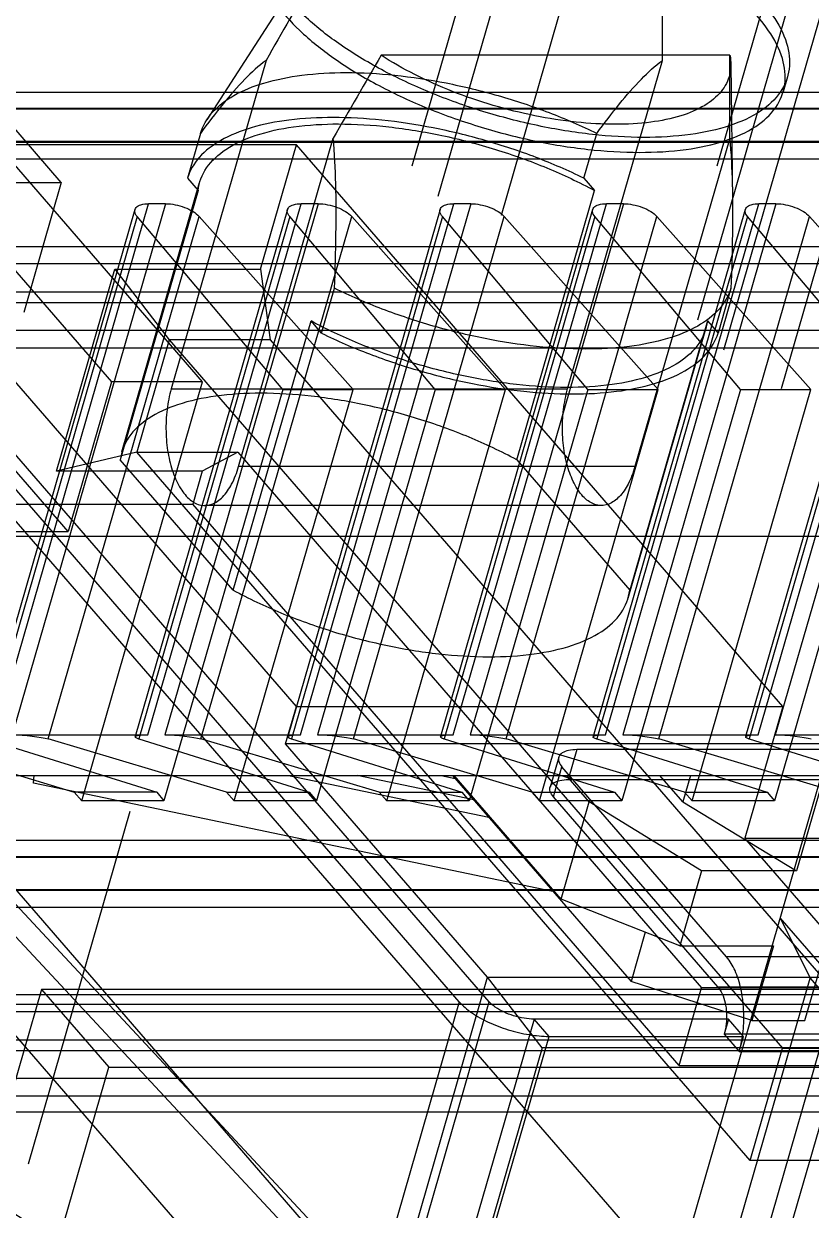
# Model space of a CAD drawing. Header units: millimetres. Extents: x -1 to 407, y -1 to 283.
# Drawn here: x 200.947 to 202.087, y 180.721 to 182.438 of the extents above; entities that cross this region are included whole.
import ezdxf

# ---------------------------------------------------------------- set-up
doc = ezdxf.new("R2010")
doc.units = ezdxf.units.MM
doc.header["$LTSCALE"] = 23.1
doc.linetypes.add('DASHED', pattern=[0.2, 0.1, -0.1])
doc.layers.get('0').update_dxf_attribs({"linetype": 'CONTINUOUS'})
for name, color, linetype in [('001-PCB', 7, 'CONTINUOUS'), ('_154401', 7, 'CONTINUOUS'), ('_242707', 7, 'CONTINUOUS'), ('_307065', 7, 'CONTINUOUS'), ('_367183', 7, 'CONTINUOUS')]:
    doc.layers.add(name, color=color, linetype=linetype)

msp = doc.modelspace()

# ---------------------------------------------------------------- linework, layer by layer
at = {"color": 6, "linetype": 'Continuous'}
for p, q in [((201.0012, 182.208), (200.6169, 182.6518)), ((201.3748, 182.551), (201.2116, 182.2983)), ((201.2975, 182.3844), (201.1603, 181.9091)), ((201.9689, 182.392), (201.4639, 182.392)), ((201.734, 181.9091), (201.8712, 182.3844)), ((201.9703, 182.3791), (201.9726, 182.1821)), ((202.0523, 182.3607), (202.046, 182.3391)), ((200.3443, 182.3387), (202.7042, 182.3387)), ((202.6876, 182.3147), (200.3277, 182.3147)), ((202.7258, 182.3137), (200.3659, 182.3137)), ((201.2057, 181.9192), (200.8647, 182.3129)), ((201.2025, 182.2789), (201.1838, 182.214)), ((201.7575, 182.214), (201.7762, 182.2789)), ((202.6546, 182.2669), (200.2947, 182.2669)), ((202.6928, 182.2658), (200.3328, 182.2658)), ((201.3415, 181.4496), (200.6379, 182.2621)), ((201.3415, 182.2621), (200.6379, 182.2621)), ((201.2577, 181.7966), (201.3949, 182.2719)), ((201.2897, 182.0824), (201.3415, 182.2621)), ((202.0452, 181.4496), (201.3415, 182.2621)), ((201.9686, 182.2719), (201.8314, 181.7966)), ((200.3163, 182.2419), (202.6762, 182.2419)), ((200.7922, 182.2442), (201.0737, 181.9192)), ((200.6223, 182.208), (201.0012, 182.208)), ((201.0012, 182.208), (200.9468, 182.0196)), ((201.0889, 181.8179), (201.2014, 182.2076)), ((201.1838, 182.214), (201.1991, 182.1962)), ((201.7575, 182.214), (201.7729, 182.1962)), ((201.1991, 182.1962), (201.0866, 181.8065)), ((201.6604, 181.8065), (201.7729, 182.1962)), ((200.9056, 181.4085), (201.1275, 182.1771)), ((201.1522, 182.1771), (200.9303, 181.4085)), ((201.1264, 181.4085), (201.3483, 182.1771)), ((201.1522, 182.1771), (201.1275, 182.1771)), ((201.373, 182.1771), (201.1511, 181.4085)), ((201.3473, 181.4085), (201.5691, 182.1771)), ((201.373, 182.1771), (201.3483, 182.1771)), ((201.5939, 182.1771), (201.372, 181.4085)), ((201.5681, 181.4085), (201.79, 182.1771)), ((201.5939, 182.1771), (201.5691, 182.1771)), ((201.8147, 182.1771), (201.5928, 181.4085)), ((201.7889, 181.4085), (202.0108, 182.1771)), ((201.8147, 182.1771), (201.79, 182.1771)), ((202.0355, 182.1771), (201.8137, 181.4085)), ((202.0098, 181.4085), (202.2317, 182.1771)), ((202.0355, 182.1771), (202.0108, 182.1771)), ((202.2564, 182.1771), (202.0345, 181.4085)), ((201.1077, 182.1688), (200.8875, 181.4059)), ((201.111, 182.1586), (200.8927, 181.4025)), ((200.9824, 181.4025), (201.2007, 182.1586)), ((201.3285, 182.1688), (201.1083, 181.4059)), ((201.3217, 181.9084), (201.111, 182.1586)), ((201.3318, 182.1586), (201.1136, 181.4025)), ((201.2007, 182.1586), (201.4235, 181.9084)), ((201.2032, 181.4025), (201.4215, 182.1586)), ((201.5494, 182.1688), (201.3291, 181.4059)), ((201.5425, 181.9084), (201.3318, 182.1586)), ((201.5527, 182.1586), (201.3344, 181.4025)), ((201.4215, 182.1586), (201.6443, 181.9084)), ((201.4241, 181.4025), (201.6423, 182.1586)), ((201.7702, 182.1688), (201.55, 181.4059)), ((201.7634, 181.9084), (201.5527, 182.1586)), ((201.7735, 182.1586), (201.5553, 181.4025)), ((201.6423, 182.1586), (201.8651, 181.9084)), ((201.6449, 181.4025), (201.8632, 182.1586)), ((201.991, 182.1688), (201.7708, 181.4059)), ((201.9842, 181.9084), (201.7735, 182.1586)), ((201.9944, 182.1586), (201.7761, 181.4025)), ((201.8632, 182.1586), (202.086, 181.9084)), ((201.8658, 181.4025), (202.084, 182.1586)), ((202.2119, 182.1688), (201.9916, 181.4059)), ((202.205, 181.9084), (201.9944, 182.1586)), ((202.2152, 182.1586), (201.9969, 181.4025)), ((202.084, 182.1586), (202.3068, 181.9084)), ((200.2509, 182.1153), (202.6108, 182.1153)), ((202.6325, 182.0903), (200.2726, 182.0903)), ((200.9942, 181.7902), (201.0786, 182.0824)), ((201.0786, 182.0824), (201.1573, 181.98)), ((201.0786, 182.0824), (201.2897, 182.0824)), ((201.2897, 182.0824), (201.3034, 181.98)), ((201.3779, 181.9897), (201.3967, 182.0547)), ((201.9704, 182.0547), (201.9517, 181.9897)), ((200.2705, 182.0497), (202.6304, 182.0497)), ((200.2467, 182.0341), (202.6066, 182.0341)), ((201.2501, 181.6178), (201.3626, 182.0075)), ((201.3779, 181.9897), (201.3626, 182.0075)), ((201.9363, 182.0075), (201.8238, 181.6178)), ((201.9363, 182.0075), (201.9517, 181.9897)), ((202.6045, 181.9935), (200.2446, 181.9935)), ((201.8215, 181.6064), (201.934, 181.9961)), ((200.2663, 181.9685), (202.6262, 181.9685)), ((201.5772, 181.0222), (200.748, 181.9797)), ((201.6205, 181.0222), (200.7913, 181.9797)), ((201.1573, 181.98), (201.1104, 181.8176)), ((201.1573, 181.98), (202.0449, 180.955)), ((201.3034, 181.98), (201.1573, 181.98)), ((201.3034, 181.98), (202.1911, 180.955)), ((201.0737, 181.9192), (201.0112, 181.7027)), ((201.0307, 181.313), (201.2057, 181.9192)), ((201.2057, 181.9192), (201.0737, 181.9192)), ((201.3217, 181.9084), (201.1498, 181.313)), ((201.1603, 181.9091), (201.734, 181.9091)), ((201.2516, 181.313), (201.4235, 181.9084)), ((201.3217, 181.9084), (201.4235, 181.9084)), ((201.5425, 181.9084), (201.3707, 181.313)), ((201.4724, 181.313), (201.6443, 181.9084)), ((201.5425, 181.9084), (201.6443, 181.9084)), ((201.7634, 181.9084), (201.5915, 181.313)), ((201.6933, 181.313), (201.8651, 181.9084)), ((201.7634, 181.9084), (201.8651, 181.9084)), ((201.9842, 181.9084), (201.8123, 181.313)), ((201.9141, 181.313), (202.086, 181.9084)), ((201.9842, 181.9084), (202.086, 181.9084)), ((202.205, 181.9084), (202.0332, 181.313)), ((201.0112, 181.7027), (200.8813, 181.8527)), ((201.1104, 181.8176), (200.9942, 181.7902)), ((201.9981, 180.7926), (201.1104, 181.8176)), ((201.1104, 181.8176), (201.2565, 181.8176)), ((201.2565, 181.8176), (201.2053, 181.7902)), ((201.2565, 181.8176), (201.9277, 181.0426)), ((201.2501, 181.6178), (201.0866, 181.8065)), ((201.8314, 181.7966), (201.2577, 181.7966)), ((201.6604, 181.8065), (201.8238, 181.6178)), ((201.2053, 181.7902), (200.9942, 181.7902)), ((201.2053, 181.7902), (201.1915, 181.7425)), ((201.9103, 180.5925), (200.9144, 181.7425)), ((200.9144, 181.7425), (201.1915, 181.7425)), ((201.8952, 180.93), (201.1915, 181.7425)), ((201.7827, 181.7404), (201.209, 181.7404)), ((200.6864, 181.7027), (201.0112, 181.7027)), ((201.7792, 180.2345), (202.1542, 181.5335)), ((200.5748, 181.503), (201.4333, 180.582)), ((201.4766, 180.582), (200.6181, 181.503)), ((201.3259, 181.3955), (201.3415, 181.4496)), ((201.3415, 181.4496), (202.0452, 181.4496)), ((202.0452, 181.4496), (201.9902, 181.2591)), ((200.748, 181.4085), (201.0199, 181.3255)), ((200.8927, 181.4025), (201.1393, 181.3255)), ((200.9303, 181.4085), (201.1264, 181.4085)), ((201.2405, 181.3255), (200.9824, 181.4025)), ((201.1136, 181.4025), (201.3601, 181.3255)), ((201.1511, 181.4085), (201.3473, 181.4085)), ((201.4613, 181.3255), (201.2032, 181.4025)), ((201.3344, 181.4025), (201.581, 181.3255)), ((201.372, 181.4085), (201.5681, 181.4085)), ((201.6821, 181.3255), (201.4241, 181.4025)), ((201.5553, 181.4025), (201.8018, 181.3255)), ((201.5928, 181.4085), (201.7889, 181.4085)), ((201.903, 181.3255), (201.6449, 181.4025)), ((201.7761, 181.4025), (202.0226, 181.3255)), ((201.8137, 181.4085), (202.0098, 181.4085)), ((202.1238, 181.3255), (201.8658, 181.4025)), ((201.9969, 181.4025), (202.2435, 181.3255)), ((202.0345, 181.4085), (202.2306, 181.4085)), ((201.6182, 181.058), (201.3259, 181.3955)), ((204.7575, 181.3955), (201.3259, 181.3955)), ((201.7475, 181.3871), (201.735, 181.3438)), ((204.4755, 181.3871), (201.7475, 181.3871)), ((201.7211, 181.376), (201.7086, 181.3327)), ((201.7133, 181.3188), (201.7258, 181.3621)), ((201.964, 181.0871), (201.7258, 181.3621)), ((201.6118, 180.192), (200.6158, 181.342)), ((200.7988, 181.342), (201.7947, 180.192)), ((201.735, 181.3438), (204.463, 181.3438)), ((201.0199, 181.3255), (201.0307, 181.313)), ((201.1393, 181.3255), (201.0199, 181.3255)), ((201.1393, 181.3255), (201.1498, 181.313)), ((201.2516, 181.313), (201.2405, 181.3255)), ((201.2405, 181.3255), (201.3601, 181.3255)), ((201.3601, 181.3255), (201.3707, 181.313)), ((201.4724, 181.313), (201.4613, 181.3255)), ((201.4613, 181.3255), (201.581, 181.3255)), ((201.581, 181.3255), (201.5915, 181.313)), ((201.6933, 181.313), (201.6821, 181.3255)), ((201.6821, 181.3255), (201.8018, 181.3255)), ((201.9515, 181.0438), (201.7133, 181.3188)), ((201.8018, 181.3255), (201.8123, 181.313)), ((201.9141, 181.313), (201.903, 181.3255)), ((201.903, 181.3255), (202.0226, 181.3255)), ((202.0226, 181.3255), (202.0332, 181.313)), ((201.1498, 181.313), (201.0307, 181.313)), ((201.3707, 181.313), (201.2516, 181.313)), ((201.5915, 181.313), (201.4724, 181.313)), ((201.8123, 181.313), (201.6933, 181.313)), ((202.0332, 181.313), (201.9141, 181.313)), ((200.0318, 181.2562), (202.3917, 181.2562)), ((202.2067, 181.0091), (201.9902, 181.2591)), ((201.9902, 181.2591), (202.5315, 181.2591)), ((202.3751, 181.2322), (200.0152, 181.2322)), ((202.4133, 181.2312), (200.0534, 181.2312)), ((202.3421, 181.1843), (199.9822, 181.1843)), ((202.3803, 181.1833), (200.0203, 181.1833)), ((200.0038, 181.1593), (202.3637, 181.1593)), ((204.7786, 181.0871), (201.964, 181.0871)), ((200.8495, 178.395), (201.6182, 181.058)), ((201.6969, 180.9556), (201.6182, 181.058)), ((201.6182, 181.058), (205.0498, 181.058)), ((201.9475, 180.58), (202.085, 181.0563)), ((200.9725, 181.0401), (200.9213, 180.8626)), ((200.9725, 181.0401), (201.07, 180.9276)), ((202.3365, 181.0401), (200.9725, 181.0401)), ((201.8952, 180.93), (201.9277, 181.0426)), ((202.469, 181.0426), (201.9277, 181.0426)), ((201.9515, 181.0438), (204.7661, 181.0438)), ((199.9384, 181.0328), (202.2983, 181.0328)), ((201.5772, 181.0222), (201.4449, 180.5638)), ((201.4882, 180.5638), (201.6205, 181.0222)), ((202.32, 181.0078), (199.9601, 181.0078)), ((201.7071, 180.9722), (201.6854, 180.9972)), ((201.9669, 180.9972), (201.9607, 180.9755)), ((201.9823, 180.9505), (201.9886, 180.9722)), ((199.958, 180.9672), (202.3179, 180.9672)), ((201.6969, 180.9556), (200.9469, 178.3575)), ((204.9986, 180.9556), (201.6969, 180.9556)), ((201.9981, 180.7926), (202.0449, 180.955)), ((202.0449, 180.955), (202.1911, 180.955)), ((199.9342, 180.9516), (202.2941, 180.9516)), ((200.9981, 180.6786), (201.07, 180.9276)), ((201.07, 180.9276), (202.434, 180.9276)), ((201.8952, 180.93), (203.9195, 180.93)), ((202.292, 180.911), (199.9321, 180.911)), ((199.9538, 180.886), (202.3137, 180.886)), ((202.6855, 180.7926), (201.9981, 180.7926))]:
    msp.add_line(p, q, dxfattribs=at)
at = {"color": 4, "linetype": 'DASHED'}
msp.add_line((195.8282, 163.0326), (201.101, 181.2981), dxfattribs=at)
at = {"color": 7, "linetype": 'Continuous'}
for p, q in [((202.2853, 180.8626), (202.0417, 181.1438)), ((202.0417, 181.1438), (202.085, 181.0563)), ((202.085, 181.0563), (202.1175, 181.0188)), ((200.786, 181.0188), (202.15, 181.0188)), ((202.1175, 181.0188), (201.98, 180.5425)), ((202.0125, 180.5425), (202.15, 181.0188)), ((201.6854, 180.9972), (200.9292, 178.3775)), ((201.9669, 180.9972), (201.6854, 180.9972)), ((201.9886, 180.9722), (201.9669, 180.9972)), ((200.9508, 178.3525), (201.7071, 180.9722)), ((201.7071, 180.9722), (201.9886, 180.9722)), ((201.9607, 180.9755), (201.9823, 180.9505)), ((204.7752, 180.9755), (201.9607, 180.9755)), ((201.9823, 180.9505), (204.7969, 180.9505)), ((202.2853, 180.8626), (200.9213, 180.8626))]:
    msp.add_line(p, q, dxfattribs=at)
at = {"color": 6, "linetype": 'Continuous'}
for centre, radius, start, end in [((239.8089, 160.3206), 44.384, 150.01207, 150.19089), ((174.0363, 182.5101), 27.8352, 359.74124, 359.98843), ((238.4791, 161.0287), 42.7377, 150.00862, 150.19433), ((173.0437, 182.4002), 28.9252, 359.7459, 359.98377)]:
    msp.add_arc(centre, radius, start, end, dxfattribs=at)
at = {"color": 6, "linetype": 'Continuous', "extrusion": (0, 0, -1)}
for centre, major_axis, ratio, start_param, end_param in [((200.9502, 181.4024), (-0.0381, 0.0032), 0.135087, 1.009655, 2.566499), ((201.1463, 181.4024), (-0.0381, 0.0032), 0.135087, -0.547189, 1.009655), ((201.171, 181.4024), (-0.0381, 0.0032), 0.135087, 1.009655, 2.566499), ((201.3672, 181.4024), (-0.0381, 0.0032), 0.135087, -0.547189, 1.009655), ((201.3919, 181.4024), (-0.0381, 0.0032), 0.135087, 1.009655, 2.566499), ((201.588, 181.4024), (-0.0381, 0.0032), 0.135087, -0.547189, 1.009655), ((201.6127, 181.4024), (-0.0381, 0.0032), 0.135087, 1.009655, 2.566499), ((201.8088, 181.4024), (-0.0381, 0.0032), 0.135087, -0.547189, 1.009655), ((201.8336, 181.4024), (-0.0381, 0.0032), 0.135087, 1.009655, 2.566499), ((202.0297, 181.4024), (-0.0381, 0.0032), 0.135087, -0.547189, 1.009655), ((202.0544, 181.4024), (-0.0381, 0.0032), 0.135087, 1.009655, 2.566499), ((201.92, 180.9681), (-1.4564, 0.3624), 0.423626, 5.012153, 5.860427), ((201.8091, 180.5842), (-1.4252, 0.4706), 0.441408, -1.303516, -0.455242), ((201.8091, 180.5842), (-1.3777, 0.4549), 0.441408, 4.979669, 5.827943)]:
    msp.add_ellipse(centre, major_axis=major_axis, ratio=ratio, start_param=start_param, end_param=end_param, dxfattribs=at)
at = {"color": 6, "linetype": 'Continuous'}
for points, knots in [([(201.8445, 182.273), (201.8195, 182.273), (201.7679, 182.2762), (201.6899, 182.289), (201.6114, 182.3094), (201.5355, 182.3365), (201.4655, 182.3691), (201.4041, 182.4061), (201.3541, 182.4457), (201.3174, 182.4864), (201.2954, 182.5272), (201.2901, 182.5676), (201.3046, 182.6042), (201.3363, 182.6324), (201.3815, 182.6524), (201.4388, 182.6644), (201.4809, 182.6668), (201.5035, 182.6668)], [0, 0, 0, 0, 0.081336, 0.168196, 0.257507, 0.345603, 0.430591, 0.509203, 0.578801, 0.637966, 0.686839, 0.727899, 0.766717, 0.810004, 0.862841, 0.926441, 1, 1, 1, 1]), ([(201.5035, 182.6668), (201.5284, 182.6668), (201.58, 182.6636), (201.658, 182.6508), (201.7365, 182.6304), (201.8124, 182.6034), (201.8824, 182.5707), (201.9438, 182.5338), (201.9938, 182.4941), (202.0305, 182.4534), (202.0525, 182.4127), (202.0578, 182.3722), (202.0434, 182.3356), (202.0116, 182.3074), (201.9664, 182.2874), (201.9091, 182.2754), (201.867, 182.273), (201.8445, 182.273)], [0, 0, 0, 0, 0.081336, 0.168196, 0.257507, 0.345603, 0.430591, 0.509203, 0.578801, 0.637966, 0.686839, 0.727899, 0.766717, 0.810004, 0.862841, 0.926441, 1, 1, 1, 1]), ([(201.4972, 182.6451), (201.4748, 182.6451), (201.4328, 182.6428), (201.3758, 182.6309), (201.3306, 182.6111), (201.2988, 182.5831), (201.2839, 182.5467), (201.2889, 182.5061), (201.3108, 182.4653), (201.3473, 182.4246), (201.397, 182.385), (201.4581, 182.3481), (201.528, 182.3153), (201.604, 182.2881), (201.6828, 182.2675), (201.7613, 182.2546), (201.8132, 182.2514), (201.8382, 182.2514)], [0, 0, 0, 0, 0.073237, 0.136536, 0.189232, 0.232519, 0.271395, 0.312494, 0.361347, 0.420376, 0.489677, 0.567908, 0.652728, 0.741051, 0.83085, 0.918266, 1, 1, 1, 1]), ([(201.8382, 182.2514), (201.8607, 182.2514), (201.9026, 182.2537), (201.9597, 182.2656), (202.0048, 182.2854), (202.0367, 182.3134), (202.0515, 182.3499), (202.0465, 182.3904), (202.0246, 182.4312), (201.9882, 182.4719), (201.9384, 182.5115), (201.8773, 182.5484), (201.8074, 182.5812), (201.7315, 182.6084), (201.6526, 182.629), (201.5741, 182.6419), (201.5223, 182.6451), (201.4972, 182.6451)], [0, 0, 0, 0, 0.073237, 0.136536, 0.189232, 0.232519, 0.271395, 0.312494, 0.361347, 0.420376, 0.489677, 0.567908, 0.652728, 0.741051, 0.83085, 0.918266, 1, 1, 1, 1]), ([(201.2975, 182.3844), (201.2865, 182.3764), (201.2648, 182.3564), (201.2338, 182.3204), (201.2132, 182.2935), (201.2025, 182.2789)], [0, 0, 0, 0, 0.285289, 0.619668, 1, 1, 1, 1]), ([(201.803, 182.292), (201.7841, 182.292), (201.745, 182.2943), (201.6859, 182.3036), (201.626, 182.3185), (201.5678, 182.3385), (201.5134, 182.3626), (201.4796, 182.3818), (201.4639, 182.392)], [0, 0, 0, 0, 0.158674, 0.327607, 0.501614, 0.675247, 0.843081, 1, 1, 1, 1]), ([(201.7762, 182.2789), (201.7869, 182.2935), (201.8075, 182.3204), (201.8385, 182.3564), (201.8603, 182.3764), (201.8712, 182.3844)], [0, 0, 0, 0, 0.380332, 0.714711, 1, 1, 1, 1]), ([(201.9689, 182.392), (201.9707, 182.3829), (201.9709, 182.3637), (201.957, 182.3372), (201.9313, 182.3169), (201.8961, 182.3024), (201.8522, 182.2937), (201.8201, 182.292), (201.803, 182.292)], [0, 0, 0, 0, 0.126892, 0.251563, 0.393417, 0.564013, 0.766806, 1, 1, 1, 1]), ([(201.2025, 182.2789), (201.2059, 182.2899), (201.219, 182.3119), (201.2521, 182.3365), (201.2968, 182.3541), (201.3519, 182.3647), (201.3919, 182.3668), (201.4133, 182.3668)], [0, 0, 0, 0, 0.142927, 0.30687, 0.503274, 0.735138, 1, 1, 1, 1]), ([(201.4133, 182.3668), (201.4368, 182.3668), (201.4854, 182.364), (201.5591, 182.3527), (201.6338, 182.3345), (201.7068, 182.3102), (201.7537, 182.29), (201.7762, 182.2789)], [0, 0, 0, 0, 0.187499, 0.387338, 0.593585, 0.799916, 1, 1, 1, 1]), ([(201.3945, 182.3018), (201.3732, 182.3018), (201.3331, 182.2998), (201.2781, 182.2892), (201.2333, 182.2715), (201.2002, 182.247), (201.1871, 182.225), (201.1838, 182.214)], [0, 0, 0, 0, 0.264848, 0.496719, 0.693134, 0.857081, 1, 1, 1, 1]), ([(201.1991, 182.1962), (201.2005, 182.2078), (201.2099, 182.2317), (201.2407, 182.2592), (201.2845, 182.2785), (201.34, 182.2902), (201.3808, 182.2925), (201.4026, 182.2925)], [0, 0, 0, 0, 0.143483, 0.303562, 0.497181, 0.729913, 1, 1, 1, 1]), ([(201.7575, 182.214), (201.735, 182.225), (201.6881, 182.2453), (201.6151, 182.2696), (201.5403, 182.2877), (201.4666, 182.299), (201.418, 182.3018), (201.3945, 182.3018)], [0, 0, 0, 0, 0.200072, 0.406409, 0.612668, 0.812512, 1, 1, 1, 1]), ([(201.4026, 182.2925), (201.4269, 182.2925), (201.4771, 182.2893), (201.5531, 182.2768), (201.6296, 182.2569), (201.7035, 182.2304), (201.7505, 182.2083), (201.7729, 182.1962)], [0, 0, 0, 0, 0.188874, 0.390179, 0.597191, 0.802801, 1, 1, 1, 1]), ([(201.3967, 182.0547), (201.3977, 182.0809), (201.3991, 182.1313), (201.399, 182.2037), (201.3968, 182.2499), (201.3949, 182.2719)], [0, 0, 0, 0, 0.362121, 0.695312, 1, 1, 1, 1]), ([(201.9686, 182.2719), (201.9706, 182.2499), (201.9728, 182.2037), (201.9728, 182.1313), (201.9714, 182.0809), (201.9704, 182.0547)], [0, 0, 0, 0, 0.304688, 0.637879, 1, 1, 1, 1]), ([(201.111, 182.1586), (201.1093, 182.1607), (201.1064, 182.165), (201.109, 182.1729), (201.1174, 182.1765), (201.1237, 182.1771), (201.1275, 182.1771)], [0, 0, 0, 0, 0.238335, 0.424436, 0.663353, 1, 1, 1, 1]), ([(201.1522, 182.1771), (201.1568, 182.1771), (201.1661, 182.176), (201.1795, 182.1722), (201.1914, 182.1665), (201.1982, 182.1615), (201.2007, 182.1586)], [0, 0, 0, 0, 0.258863, 0.530231, 0.785705, 1, 1, 1, 1]), ([(201.3318, 182.1586), (201.3301, 182.1607), (201.3272, 182.165), (201.3298, 182.1729), (201.3382, 182.1765), (201.3446, 182.1771), (201.3483, 182.1771)], [0, 0, 0, 0, 0.238335, 0.424436, 0.663353, 1, 1, 1, 1]), ([(201.373, 182.1771), (201.3776, 182.1771), (201.387, 182.176), (201.4004, 182.1722), (201.4122, 182.1665), (201.419, 182.1615), (201.4215, 182.1586)], [0, 0, 0, 0, 0.258863, 0.530231, 0.785705, 1, 1, 1, 1]), ([(201.5527, 182.1586), (201.551, 182.1607), (201.548, 182.165), (201.5506, 182.1729), (201.559, 182.1765), (201.5654, 182.1771), (201.5691, 182.1771)], [0, 0, 0, 0, 0.238335, 0.424436, 0.663353, 1, 1, 1, 1]), ([(201.5939, 182.1771), (201.5984, 182.1771), (201.6078, 182.176), (201.6212, 182.1722), (201.6331, 182.1665), (201.6398, 182.1615), (201.6423, 182.1586)], [0, 0, 0, 0, 0.258863, 0.530231, 0.785705, 1, 1, 1, 1]), ([(201.7735, 182.1586), (201.7718, 182.1607), (201.7689, 182.165), (201.7715, 182.1729), (201.7799, 182.1765), (201.7862, 182.1771), (201.79, 182.1771)], [0, 0, 0, 0, 0.238335, 0.424436, 0.663353, 1, 1, 1, 1]), ([(201.8147, 182.1771), (201.8193, 182.1771), (201.8286, 182.176), (201.8421, 182.1722), (201.8539, 182.1665), (201.8607, 182.1615), (201.8632, 182.1586)], [0, 0, 0, 0, 0.258863, 0.530231, 0.785705, 1, 1, 1, 1]), ([(201.9944, 182.1586), (201.9926, 182.1607), (201.9897, 182.165), (201.9923, 182.1729), (202.0007, 182.1765), (202.0071, 182.1771), (202.0108, 182.1771)], [0, 0, 0, 0, 0.238335, 0.424436, 0.663353, 1, 1, 1, 1]), ([(202.0355, 182.1771), (202.0401, 182.1771), (202.0495, 182.176), (202.0629, 182.1722), (202.0748, 182.1665), (202.0815, 182.1615), (202.084, 182.1586)], [0, 0, 0, 0, 0.258863, 0.530231, 0.785705, 1, 1, 1, 1]), ([(201.7597, 181.9668), (201.7361, 181.9668), (201.6875, 181.9696), (201.6138, 181.9809), (201.5391, 181.9991), (201.4661, 182.0234), (201.4192, 182.0436), (201.3967, 182.0547)], [0, 0, 0, 0, 0.187499, 0.387338, 0.593585, 0.799916, 1, 1, 1, 1]), ([(201.9704, 182.0547), (201.9671, 182.0437), (201.9539, 182.0217), (201.9208, 181.9971), (201.8761, 181.9795), (201.8211, 181.9689), (201.781, 181.9668), (201.7597, 181.9668)], [0, 0, 0, 0, 0.142927, 0.30687, 0.503274, 0.735138, 1, 1, 1, 1]), ([(201.7328, 181.9112), (201.7085, 181.9112), (201.6583, 181.9144), (201.5824, 181.9269), (201.5058, 181.9468), (201.4319, 181.9733), (201.3849, 181.9954), (201.3626, 182.0075)], [0, 0, 0, 0, 0.188874, 0.390179, 0.597191, 0.802801, 1, 1, 1, 1]), ([(201.9363, 182.0075), (201.9349, 181.9959), (201.9256, 181.972), (201.8947, 181.9445), (201.8509, 181.9252), (201.7954, 181.9135), (201.7547, 181.9112), (201.7328, 181.9112)], [0, 0, 0, 0, 0.143483, 0.303562, 0.497181, 0.729913, 1, 1, 1, 1]), ([(201.378, 181.9897), (201.4005, 181.9786), (201.4475, 181.9584), (201.5205, 181.9341), (201.5952, 181.9159), (201.6688, 181.9047), (201.7174, 181.9018), (201.7409, 181.9018)], [0, 0, 0, 0, 0.200663, 0.40686, 0.612964, 0.812652, 1, 1, 1, 1]), ([(201.7409, 181.9018), (201.7622, 181.9018), (201.8023, 181.9039), (201.8573, 181.9145), (201.902, 181.9321), (201.9351, 181.9567), (201.9483, 181.9787), (201.9517, 181.9897)], [0, 0, 0, 0, 0.264662, 0.496402, 0.692741, 0.856644, 1, 1, 1, 1]), ([(201.2901, 181.9028), (201.2683, 181.9028), (201.2275, 181.9005), (201.172, 181.8888), (201.1282, 181.8694), (201.0974, 181.842), (201.088, 181.818), (201.0866, 181.8065)], [0, 0, 0, 0, 0.270101, 0.502837, 0.696453, 0.856525, 1, 1, 1, 1]), ([(201.1603, 181.9091), (201.1574, 181.8994), (201.1535, 181.8789), (201.152, 181.8476), (201.1549, 181.8168), (201.1619, 181.7888), (201.1724, 181.7655), (201.1859, 181.7485), (201.2025, 181.7393), (201.2207, 181.7411), (201.2365, 181.753), (201.2492, 181.7722), (201.2552, 181.7879), (201.2577, 181.7966)], [0, 0, 0, 0, 0.112048, 0.229484, 0.344916, 0.452483, 0.547151, 0.625149, 0.688915, 0.747899, 0.815555, 0.899688, 1, 1, 1, 1]), ([(201.6604, 181.8065), (201.638, 181.8186), (201.591, 181.8406), (201.5171, 181.8672), (201.4406, 181.8871), (201.3646, 181.8996), (201.3144, 181.9028), (201.2901, 181.9028)], [0, 0, 0, 0, 0.19721, 0.402826, 0.609838, 0.811137, 1, 1, 1, 1]), ([(201.8314, 181.7966), (201.8289, 181.7879), (201.823, 181.7723), (201.8104, 181.7532), (201.7948, 181.7413), (201.7768, 181.7392), (201.7601, 181.7481), (201.7465, 181.7649), (201.7358, 181.7881), (201.7288, 181.8161), (201.7258, 181.8471), (201.7272, 181.8787), (201.7312, 181.8993), (201.734, 181.9091)], [0, 0, 0, 0, 0.099917, 0.183374, 0.250627, 0.309389, 0.372896, 0.450427, 0.54457, 0.652356, 0.76883, 0.887458, 1, 1, 1, 1]), ([(201.2501, 181.6178), (201.2724, 181.6057), (201.3194, 181.5836), (201.3933, 181.5571), (201.4699, 181.5372), (201.5458, 181.5247), (201.596, 181.5215), (201.6203, 181.5215)], [0, 0, 0, 0, 0.19721, 0.402826, 0.609838, 0.811137, 1, 1, 1, 1]), ([(201.6203, 181.5215), (201.6422, 181.5215), (201.6829, 181.5238), (201.7384, 181.5355), (201.7822, 181.5548), (201.8131, 181.5823), (201.8224, 181.6062), (201.8238, 181.6178)], [0, 0, 0, 0, 0.270101, 0.502837, 0.696453, 0.856525, 1, 1, 1, 1]), ([(201.7475, 181.3871), (201.7434, 181.3871), (201.736, 181.3865), (201.7266, 181.3834), (201.7205, 181.3773), (201.7207, 181.3689), (201.7239, 181.3644), (201.7258, 181.3621)], [0, 0, 0, 0, 0.274029, 0.486947, 0.647888, 0.801387, 1, 1, 1, 1]), ([(201.7133, 181.3188), (201.7114, 181.3211), (201.7082, 181.3256), (201.708, 181.334), (201.7141, 181.3401), (201.7235, 181.3432), (201.7309, 181.3438), (201.735, 181.3438)], [0, 0, 0, 0, 0.198634, 0.352139, 0.513086, 0.726001, 1, 1, 1, 1]), ([(201.9823, 180.9505), (201.9851, 180.9601), (201.9888, 180.9802), (201.9895, 181.0108), (201.9857, 181.0404), (201.9777, 181.0664), (201.9691, 181.0813), (201.964, 181.0871)], [0, 0, 0, 0, 0.209849, 0.429272, 0.642992, 0.836719, 1, 1, 1, 1]), ([(201.9515, 181.0438), (201.954, 181.0409), (201.9583, 181.0335), (201.9624, 181.0205), (201.9643, 181.0057), (201.9639, 180.9904), (201.962, 180.9803), (201.9607, 180.9755)], [0, 0, 0, 0, 0.163304, 0.357047, 0.570769, 0.790178, 1, 1, 1, 1]), ([(201.5772, 181.0222), (201.5823, 181.0163), (201.5957, 181.0051), (201.6197, 180.9918), (201.6478, 180.9811), (201.6773, 180.9741), (201.6974, 180.9722), (201.7071, 180.9722)], [0, 0, 0, 0, 0.165167, 0.362077, 0.577641, 0.795783, 1, 1, 1, 1]), ([(201.6854, 180.9972), (201.6806, 180.9972), (201.6706, 180.9981), (201.6558, 181.0016), (201.6418, 181.007), (201.6297, 181.0137), (201.6231, 181.0192), (201.6205, 181.0222)], [0, 0, 0, 0, 0.204244, 0.4224, 0.637962, 0.834856, 1, 1, 1, 1]), ([(200.656, 180.9396), (200.6875, 180.9055), (200.7595, 180.8382), (200.8835, 180.7454), (201.0275, 180.6568), (201.1886, 180.5741), (201.303, 180.525), (201.3624, 180.5017)], [0, 0, 0, 0, 0.166516, 0.351845, 0.554284, 0.77135, 1, 1, 1, 1])]:
    msp.add_open_spline(points, degree=3, knots=knots, dxfattribs=at)
at = {"layer": '001-PCB', "color": 7, "linetype": 'Continuous'}
for p, q in [((189.8132, 181.696), (226.6193, 181.696)), ((189.7132, 181.3496), (226.5193, 181.3496))]:
    msp.add_line(p, q, dxfattribs=at)
at = {"layer": '_154401', "color": 7, "linetype": 'Continuous'}
msp.add_line((202.1087, 182.781), (201.95, 182.2313), dxfattribs=at)
at = {"layer": '_242707', "color": 7, "linetype": 'Continuous'}
for p, q in [((201.7207, 182.9668), (201.5084, 182.2313)), ((201.7586, 182.9231), (201.5463, 182.1875)), ((201.6381, 182.1607), (201.8582, 182.9231)), ((200.9612, 181.3384), (200.9618, 181.3496)), ((201.33, 181.3496), (201.6199, 181.2893)), ((201.598, 181.3146), (201.4296, 181.3496)), ((201.7128, 181.182), (200.9612, 181.3384))]:
    msp.add_line(p, q, dxfattribs=at)
at = {"layer": '_307065', "color": 7, "linetype": 'Continuous'}
for p, q in [((201.5676, 181.3496), (201.8257, 181.0517)), ((201.7247, 181.1708), (201.5698, 181.3496)), ((201.7653, 181.3115), (201.7323, 181.3496)), ((201.9007, 181.3115), (201.8676, 181.3496)), ((201.9117, 181.3496), (201.9007, 181.3115)), ((202.1051, 181.3496), (202.0652, 181.2115)), ((201.7247, 181.1708), (201.7653, 181.3115)), ((201.9277, 181.2115), (201.7653, 181.3115)), ((201.9007, 181.3115), (202.0652, 181.2115)), ((202.0774, 180.995), (202.1649, 181.2981)), ((201.9277, 181.2115), (201.8965, 181.1032)), ((202.0652, 181.2115), (201.9277, 181.2115)), ((201.8965, 181.1032), (201.7247, 181.1708)), ((201.8462, 181.123), (201.8257, 181.0517)), ((201.8965, 181.1032), (202.0318, 181.1032)), ((202.0318, 181.1032), (202.0005, 180.995)), ((202.0005, 180.995), (201.8257, 181.0517)), ((202.0005, 180.995), (202.0774, 180.995))]:
    msp.add_line(p, q, dxfattribs=at)
at = {"layer": '_367183', "color": 7, "linetype": 'Continuous'}
for p, q in [((202.1342, 182.7443), (201.9219, 182.0088)), ((202.1721, 182.7006), (201.9598, 181.965)), ((202.0434, 181.9097), (202.2717, 182.7006)), ((201.5508, 181.3496), (201.5713, 181.3454))]:
    msp.add_line(p, q, dxfattribs=at)

doc.saveas('drawing.dxf')
